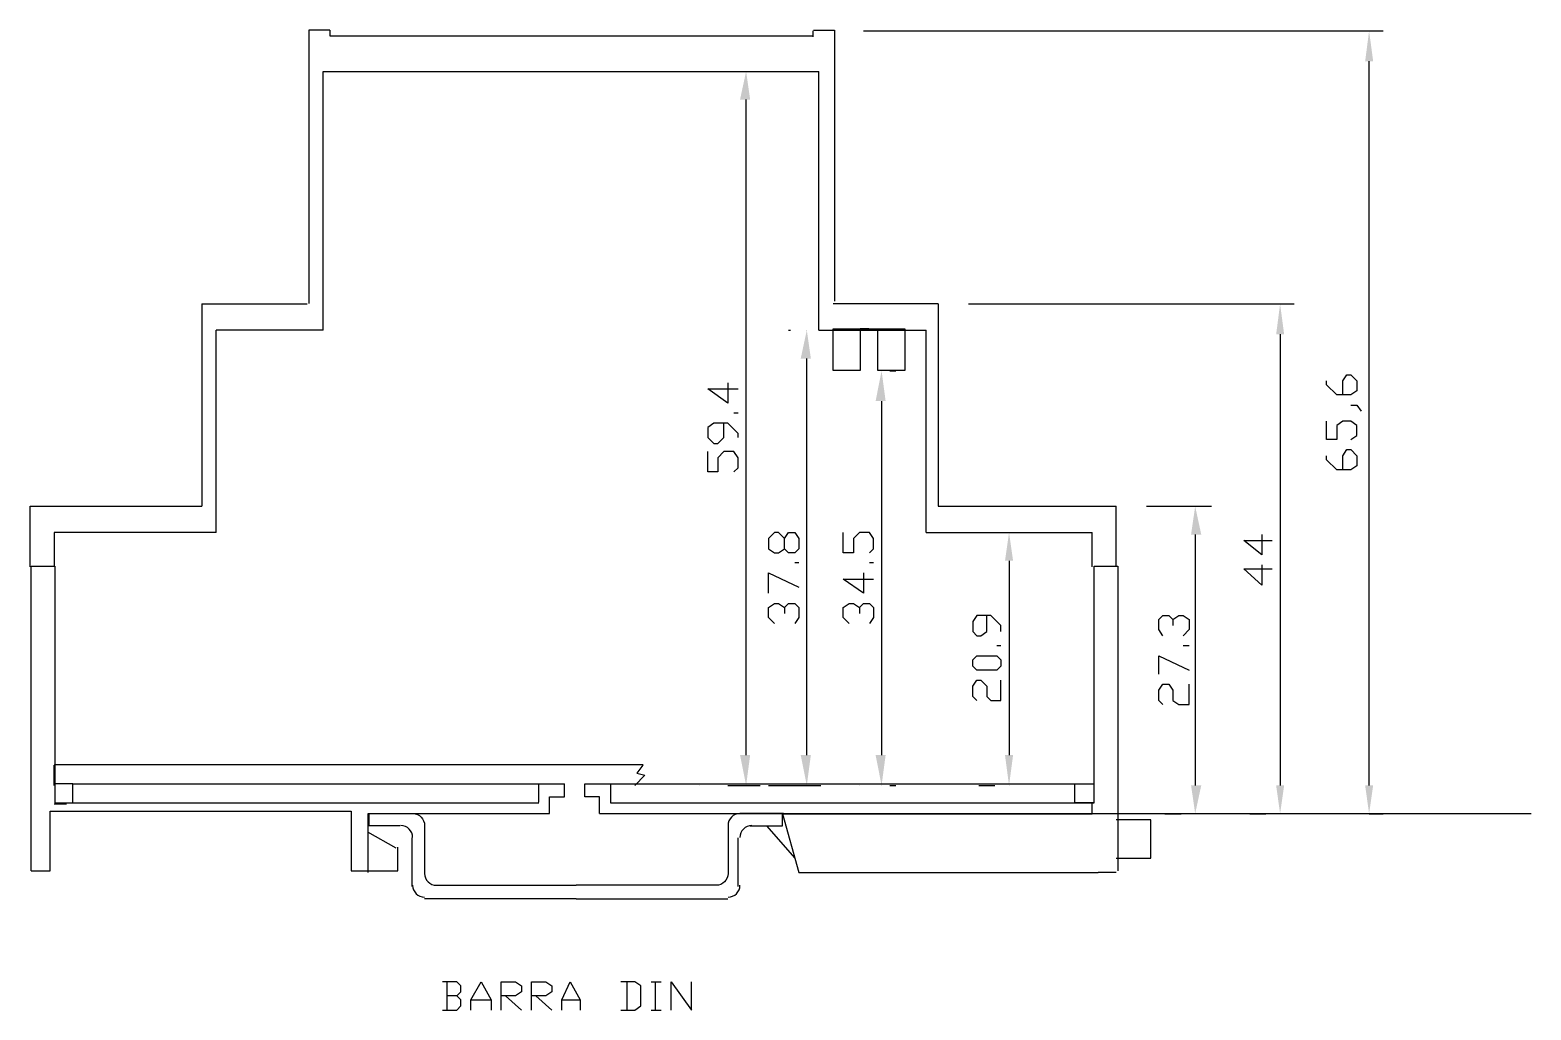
# Model space of a CAD drawing. Extents: x 8 to 205, y -67 to 346.
# Drawn here: x 55.9 to 181.5, y 264.3 to 346.3 of the extents above; entities that cross this region are included whole.
import ezdxf

# ---------------------------------------------------------------- set-up
doc = ezdxf.new("R2010")
doc.units = 0
doc.header["$MEASUREMENT"] = 0
doc.layers.add('LIVELLO_1', color=160, linetype='Continuous')

# ---------------------------------------------------------------- blocks, each defined once
blk = doc.blocks.new('AI9-BLK3')
at = {"layer": 'LIVELLO_1'}
for points in [[(61.97, 202.48), (62.64, 202.48), (62.3, 205.02)], [(9.64, 199.26), (10.49, 199.26), (10.15, 201.63)], [(54.52, 179.62), (55.19, 179.62), (54.85, 182.16)], [(14.72, 177.59), (15.57, 177.59), (15.23, 179.96)], [(20.99, 174.03), (21.83, 174.03), (21.49, 176.57)], [(47.4, 162.86), (48.25, 162.86), (47.74, 165.23)], [(31.82, 160.66), (32.5, 160.66), (32.16, 163.03)], [(9.64, 144.4), (10.49, 144.4), (10.15, 141.86)], [(14.72, 144.4), (15.57, 144.4), (15.23, 141.86)], [(20.99, 144.4), (21.83, 144.4), (21.49, 141.86)], [(31.82, 144.4), (32.5, 144.4), (32.16, 141.86)], [(47.4, 141.86), (48.25, 141.86), (47.74, 139.49)], [(54.52, 141.86), (55.19, 141.86), (54.85, 139.49)], [(61.97, 141.86), (62.64, 141.86), (62.3, 139.49)]]:
    blk.add_hatch(color=7, dxfattribs=at).paths.add_polyline_path(points)
blk = doc.blocks.new('AI9-BLK2')
at = {"layer": 'LIVELLO_1', "color": 7}
for p, q in [((14.76, 206.56), (14.76, 206.05)), ((16.46, 206.56), (16.46, 206.56)), ((19, 206.56), (62.51, 206.56)), ((61.33, 206.56), (61.33, 206.56)), ((61.33, 143.4), (61.33, 204.02)), ((-26.22, 181.5), (-26.22, 203.17)), ((-26.22, 203.17), (15.27, 203.17)), ((5.28, 203.17), (5.28, 203.17)), ((7.65, 203.17), (10.36, 203.17)), ((9.17, 203.17), (9.17, 203.17)), ((15.27, 181.5), (15.27, 203.17)), ((9.17, 145.94), (9.17, 200.8)), ((-36.38, 183.7), (-36.38, 166.77)), ((-36.38, 183.7), (-27.57, 183.7)), ((25.26, 183.7), (16.46, 183.7)), ((25.26, 183.7), (25.26, 166.77)), ((25.26, 183.7), (25.26, 183.7)), ((27.8, 183.7), (55.06, 183.7)), ((-26.22, 181.5), (-35.19, 181.5)), ((-35.19, 164.57), (-35.19, 181.5)), ((12.73, 181.5), (12.9, 181.5)), ((14.25, 181.5), (14.25, 181.5)), ((15.27, 181.5), (24.24, 181.5)), ((15.27, 181.5), (15.27, 181.5)), ((24.24, 164.57), (24.24, 181.5)), ((53.88, 181.16), (53.88, 143.4)), ((14.25, 145.94), (14.25, 179.13)), ((18.66, 178.11), (18.66, 178.11)), ((21.2, 178.11), (21.7, 178.11)), ((20.52, 175.57), (20.52, 145.94)), ((8.5, 174.56), (8.16, 174.56)), ((25.26, 166.77), (40.16, 166.77)), ((40.16, 161.69), (40.16, 166.77)), ((40.16, 166.77), (40.16, 166.77)), ((42.7, 166.77), (48.12, 166.77)), ((-35.19, 164.57), (-48.74, 164.57)), ((-48.74, 164.57), (-48.74, 161.69)), ((24.24, 164.57), (38.13, 164.57)), ((28.65, 164.57), (30, 164.57)), ((31.19, 164.57), (31.19, 164.57)), ((38.13, 161.69), (38.13, 164.57)), ((46.77, 164.4), (46.77, 143.4)), ((31.19, 162.19), (31.19, 145.94)), ((13.58, 162.03), (13.24, 162.03)), ((19.84, 162.03), (19.5, 162.03)), ((30.51, 155.08), (30.17, 155.08)), ((46.26, 155.08), (45.75, 155.08)), ((-48.74, 143.4), (-48.74, 145.09)), ((-47.18, 143.54), (-6.04, 143.54)), ((-4.34, 143.54), (36.7, 143.54)), ((5.28, 143.4), (5.28, 143.4)), ((7.65, 143.4), (10.36, 143.4)), ((8.5, 143.4), (8.5, 143.4)), ((11.04, 143.4), (15.44, 143.4)), ((18.66, 143.4), (18.66, 143.4)), ((20.52, 143.4), (20.52, 143.4)), ((21.2, 143.4), (21.7, 143.4)), ((28.65, 143.4), (30, 143.4)), ((31.19, 143.4), (31.19, 143.4)), ((-48.74, 141.87), (-47.72, 141.87)), ((-48.68, 141.94), (-8.19, 141.94)), ((-22.49, 141.03), (-22.49, 140.01)), ((-17.75, 141.03), (-22.49, 141.03)), ((-3.09, 141.04), (12.31, 141.04)), ((4.12, 141.04), (74.88, 141.04)), ((12.22, 141.03), (13.58, 136.12)), ((12.22, 140.01), (12.22, 141.03)), ((44.23, 141.03), (45.58, 141.03)), ((46.77, 141.03), (46.77, 141.03)), ((51.34, 141.03), (52.69, 141.03)), ((53.88, 141.03), (53.88, 141.03)), ((58.79, 141.03), (58.79, 141.03)), ((61.33, 141.03), (62.51, 141.03)), ((-22.49, 140.01), (-22.49, 136.12)), ((-19.78, 140.01), (-22.49, 140.01)), ((-20.12, 138.15), (-22.49, 139.5)), ((9.51, 140.01), (12.22, 140.01)), ((10.87, 140.01), (13.24, 137.3)), ((-18.77, 134.93), (-18.77, 139)), ((8.5, 134.93), (8.5, 139)), ((-23.88, 136.24), (-22.38, 136.24)), ((13.58, 136.12), (15.27, 136.12)), ((15.27, 136.12), (38.64, 136.12)), ((40.16, 136.12), (38.64, 136.12)), ((-5.05, 133.92), (-17.75, 133.92)), ((-5.05, 133.92), (7.65, 133.92)), ((-15.89, 126.97), (-15.89, 124.6)), ((-0.82, 126.97), (-0.82, 124.6)), ((1.22, 126.97), (2.06, 126.97)), ((1.55, 126.97), (1.55, 124.6)), ((-10.98, 125.79), (-9.62, 124.6)), ((-8.44, 125.79), (-7.08, 124.6)), ((-13.86, 125.45), (-12.16, 125.45)), ((-6.24, 125.45), (-4.71, 125.45)), ((1.22, 124.6), (2.06, 124.6))]:
    blk.add_line(p, q, dxfattribs=at)
for points in [[(-25.68, 206.63), (-27.43, 206.63), (-27.43, 183.73)], [(-25.68, 206.63), (-25.68, 206.13), (14.81, 206.13)], [(14.81, 206.63), (16.56, 206.63), (16.56, 183.93)], [(19.46, 181.63), (18.71, 181.63), (18.71, 178.13), (16.46, 178.13), (16.46, 181.63), (22.46, 181.63), (22.46, 178.13), (20.21, 178.13), (20.21, 181.63)], [(59.13, 176.08), (59.13, 177.27), (59.47, 177.77), (59.8, 177.77), (60.31, 177.27), (60.31, 176.42), (59.8, 176.08), (58.62, 176.08), (57.77, 176.93), (57.77, 177.27)], [(7.65, 177.1), (7.65, 175.4), (5.96, 176.59), (8.5, 176.59)], [(59.8, 175.23), (60.31, 175.23), (60.65, 174.73)], [(8.5, 172.52), (8.5, 172.86), (7.65, 173.71), (6.46, 173.71), (5.96, 173.37), (5.96, 172.52), (6.46, 172.02), (6.8, 172.02), (7.31, 172.52), (7.31, 173.71)], [(59.8, 172.35), (60.31, 172.69), (60.31, 173.54), (59.8, 173.88), (59.13, 173.88), (58.62, 173.54), (58.62, 172.35), (57.77, 172.35), (57.77, 173.88)], [(8.16, 169.65), (8.5, 169.98), (8.5, 170.83), (8.16, 171.34), (7.31, 171.34), (6.8, 170.83), (6.8, 169.65), (5.96, 169.65), (5.96, 171.34)], [(59.13, 169.82), (59.13, 171), (59.47, 171.51), (59.8, 171.51), (60.31, 171), (60.31, 170.15), (59.8, 169.82), (58.62, 169.82), (57.77, 170.66), (57.77, 171)], [(-50.77, 161.69), (-50.77, 166.77), (-36.38, 166.77)], [(13.58, 163.21), (13.24, 162.87), (12.73, 162.87), (12.39, 163.21), (12.39, 164.06), (11.88, 164.57), (11.54, 164.57), (11.04, 164.06), (11.04, 163.21), (11.54, 162.87), (11.88, 162.87), (12.39, 163.21)], [(12.39, 164.06), (12.73, 164.57), (13.24, 164.57), (13.58, 164.06), (13.58, 163.21)], [(19.5, 162.87), (19.84, 163.21), (19.84, 164.06), (19.5, 164.57), (18.66, 164.57), (18.15, 164.06), (18.15, 162.87), (17.3, 162.87), (17.3, 164.57)], [(52.35, 164.4), (52.35, 162.7), (50.83, 163.89), (53.2, 163.89)], [(-50.68, 136.24), (-50.68, 161.74), (-48.68, 161.74), (-48.68, 141.94)], [(-2.19, 141.94), (38.3, 141.94), (38.3, 161.74), (40.3, 161.74), (40.3, 136.24)], [(11.04, 159.49), (11.04, 161.18), (13.58, 159.99)], [(19, 161.18), (19, 159.49), (17.3, 160.67), (19.84, 160.67)], [(52.35, 161.86), (52.35, 160.16), (50.83, 161.52), (53.2, 161.52)], [(11.54, 156.95), (11.04, 157.45), (11.04, 158.3), (11.54, 158.64), (11.88, 158.64), (12.39, 158.3), (12.39, 157.79)], [(12.39, 158.3), (12.73, 158.64), (13.24, 158.64), (13.58, 158.3), (13.58, 157.45), (13.24, 156.95)], [(17.81, 156.95), (17.3, 157.45), (17.3, 158.3), (17.81, 158.64), (18.15, 158.64), (18.66, 158.3), (18.66, 157.79)], [(18.66, 158.3), (19, 158.64), (19.5, 158.64), (19.84, 158.3), (19.84, 157.45), (19.5, 156.95)], [(30.51, 156.27), (30.51, 156.78), (29.66, 157.62), (28.48, 157.62), (28.14, 157.12), (28.14, 156.27), (28.48, 155.93), (28.82, 155.93), (29.32, 156.27), (29.32, 157.62)], [(44.06, 155.93), (43.72, 156.44), (43.72, 157.28), (44.06, 157.62), (44.56, 157.62), (44.9, 157.28), (44.9, 156.78)], [(44.9, 157.28), (45.41, 157.62), (45.75, 157.62), (46.26, 157.28), (46.26, 156.44), (45.75, 155.93)], [(43.72, 152.71), (43.72, 154.24), (46.26, 153.05)], [(28.48, 150.51), (28.14, 150.85), (28.14, 151.7), (28.48, 152.2), (28.82, 152.2), (29.32, 151.7), (29.32, 150.85), (29.66, 150.51), (30.51, 150.51), (30.51, 152.2)], [(44.06, 150.17), (43.72, 150.51), (43.72, 151.36), (44.06, 151.87), (44.56, 151.87), (44.9, 151.36), (44.9, 150.51), (45.41, 150.17), (46.26, 150.17), (46.26, 151.87)], [(-48.68, 143.54), (-48.68, 145.14), (0.56, 145.14)], [(0.54, 145.09), (0.03, 144.42), (0.71, 144.25), (-0.14, 143.4)], [(-48.68, 141.94), (-47.18, 141.94), (-47.18, 143.54), (-48.68, 143.54)], [(-8.19, 142), (-8.19, 143.54), (-6.04, 143.54)], [(-7.29, 141.04), (-7.29, 142.44), (-6.04, 142.44), (-6.04, 143.54)], [(-3.09, 141.04), (-3.09, 142.44), (-4.34, 142.44), (-4.34, 143.54)], [(-4.34, 143.54), (-2.19, 143.54), (-2.19, 141.94)], [(38.3, 141.94), (36.7, 141.94), (36.7, 143.54), (38.3, 143.54)], [(-50.68, 136.24), (-49.08, 136.24), (-49.08, 141.24), (-23.88, 141.24), (-23.88, 136.24)], [(-22.38, 140.04), (-22.38, 141.04), (-7.29, 141.04)], [(12.22, 141.03), (38.13, 141.03), (38.13, 141.87)], [(40.16, 137.3), (43.04, 137.3), (43.04, 140.52), (40.16, 140.52)], [(-22.38, 136.24), (-19.99, 136.24), (-19.99, 138.23)], [(-15.04, 125.79), (-14.7, 126.13), (-14.7, 126.63), (-15.04, 126.97), (-16.23, 126.97)], [(-13.86, 124.6), (-13.86, 125.45), (-13.01, 126.97), (-12.16, 125.45), (-12.16, 124.6)], [(-11.32, 124.6), (-11.32, 126.97), (-10.13, 126.97), (-9.62, 126.63), (-9.62, 126.13), (-10.13, 125.79), (-11.32, 125.79)], [(-8.78, 124.6), (-8.78, 126.97), (-7.59, 126.97), (-7.08, 126.63), (-7.08, 126.13), (-7.59, 125.79), (-8.78, 125.79)], [(-6.24, 124.6), (-6.24, 125.45), (-5.56, 126.97), (-4.71, 125.45), (-4.71, 124.6)], [(-1.32, 124.6), (-0.14, 124.6), (0.37, 124.94), (0.37, 126.63), (-0.14, 126.97), (-1.32, 126.97)], [(2.91, 124.6), (2.91, 126.97), (4.6, 124.6), (4.6, 126.97)], [(-16.23, 124.6), (-15.04, 124.6), (-14.7, 124.94), (-14.7, 125.45), (-15.04, 125.79), (-15.89, 125.79)]]:
    blk.add_lwpolyline(points, dxfattribs=at)
blk.add_lwpolyline([(30.51, 153.39), (30.17, 153.05), (28.48, 153.05), (28.14, 153.39), (28.14, 153.9), (28.48, 154.24), (30.17, 154.24), (30.51, 153.9)], close=True, dxfattribs=at)
for points in [[(-22.38, 141.04), (-22.38, 141.04), (-18.74, 141.04), (-18.74, 141.04), (-18.18, 141.04), (-17.74, 140.59), (-17.74, 140.04), (-17.74, 140.04), (-17.74, 136.04), (-17.74, 136.04), (-17.74, 135.49), (-17.29, 135.04), (-16.74, 135.04), (-16.74, 135.04), (-5.04, 135.04), (-5.04, 135.04)], [(12.31, 141.04), (12.31, 141.04), (8.66, 141.04), (8.66, 141.04), (8.1, 141.04), (7.66, 140.59), (7.66, 140.04), (7.66, 140.04), (7.66, 136.04), (7.66, 136.04), (7.66, 135.49), (7.21, 135.04), (6.66, 135.04), (6.66, 135.04), (-5.04, 135.04), (-5.04, 135.04)]]:
    blk.add_open_spline(points, degree=3, knots=[0, 0, 0, 0, 1, 1, 1, 2, 2, 2, 3, 3, 3, 4, 4, 4, 5, 5, 5, 5], dxfattribs=at)
for points in [[(-18.74, 139.04), (-18.74, 139.59), (-19.18, 140.04), (-19.74, 140.04)], [(9.66, 140.04), (9.1, 140.04), (8.66, 139.59), (8.66, 139.04)], [(-18.74, 135.04), (-18.74, 134.49), (-18.29, 134.04), (-17.74, 134.04)], [(7.66, 134.04), (8.21, 134.04), (8.66, 134.49), (8.66, 135.04)]]:
    blk.add_open_spline(points, degree=3, dxfattribs=at)
blk = doc.blocks.new('AI9-BLK1')
at = {"layer": 'LIVELLO_1', "color": 7}
for name, p in [('AI9-BLK2', (0, 0)), ('AI9-BLK3', (-0.975479, 1.539269))]:
    blk.add_blockref(name, p, dxfattribs=at)

msp = doc.modelspace()

# ---------------------------------------------------------------- block references
at = {"layer": 'LIVELLO_1', "color": 7}
msp.add_blockref('AI9-BLK1', (106.671181, 139.699914), dxfattribs=at)

doc.saveas('drawing.dxf')
